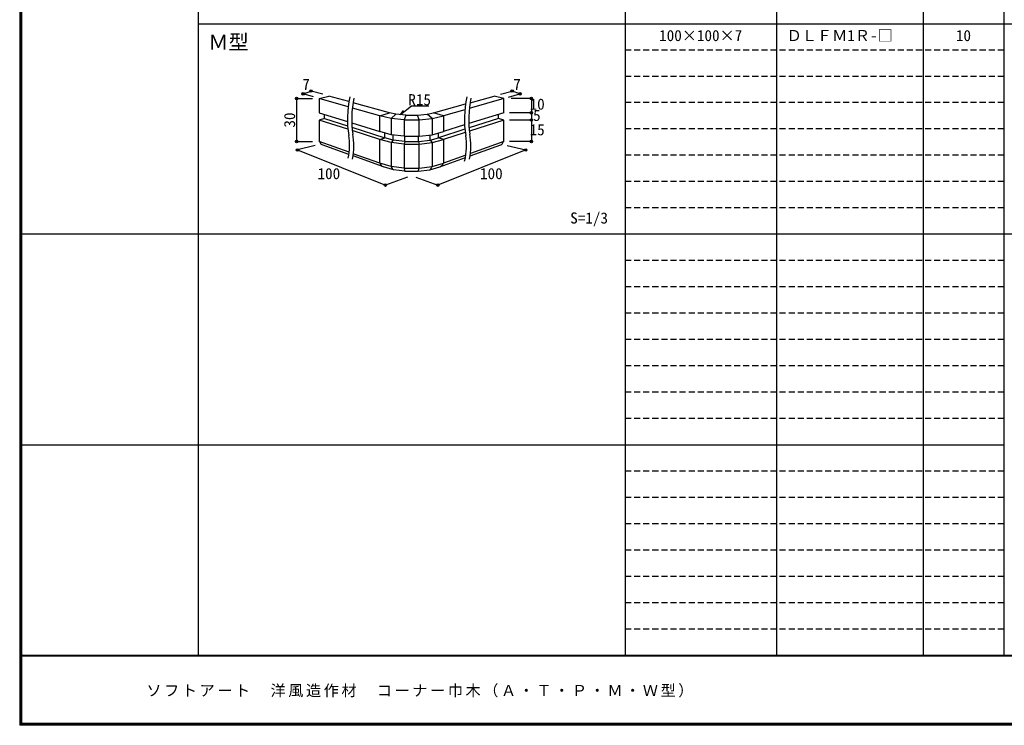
# Model space of a CAD drawing. Units: millimetres, scale not verified. Extents: x -600 to 570, y -431 to 418.
# Drawn here: x -600 to -15, y -420 to -2 of the extents above; entities that cross this region are included whole.
import ezdxf
from ezdxf.enums import TextEntityAlignment as Align

# ---------------------------------------------------------------- set-up
doc = ezdxf.new("R2010")
doc.units = ezdxf.units.MM
doc.header["$LTSCALE"] = 3
doc.header["$PDMODE"] = 32
doc.header["$PDSIZE"] = 1.5
doc.linetypes.add('DASHED1', pattern=[1.8, 1.2, -0.6])
for name, color, linetype in [('0-4', 3, 'Continuous'), ('0-A', 7, 'Continuous'), ('0-B', 7, 'Continuous'), ('F-1', 7, 'DASHED1'), ('F-A', 7, 'Continuous')]:
    doc.layers.add(name, color=color, linetype=linetype)
doc.styles.add('ＭＳ ゴシック', font='')
doc.styles.get('ＭＳ ゴシック').set_extended_font_data('MS Gothic')

msp = doc.modelspace()

# ---------------------------------------------------------------- linework, layer by layer
at = {"layer": '0-4'}
for p, q in [((-422.075, -48.439), (-416.358, -46.964)), ((-404.927, -53.368), (-422.075, -48.439)), ((-422.075, -48.439), (-422.075, -56.939)), ((-404.482, -50.232), (-416.358, -46.964)), ((-380.299, -56.885), (-402.01, -50.912)), ((-354.201, -56.885), (-335.205, -51.659)), ((-312.425, -48.439), (-332.975, -54.346)), ((-332.512, -50.918), (-318.142, -46.964)), ((-312.425, -48.439), (-318.142, -46.964)), ((-312.425, -56.939), (-312.425, -48.439)), ((-422.075, -56.939), (-405.36, -62.057)), ((-418.925, -60.272), (-418.925, -57.904)), ((-386.204, -58.75), (-402.445, -54.082)), ((-386.204, -58.75), (-380.296, -56.895)), ((-370.661, -58.281), (-376.575, -57.76)), ((-370.661, -58.281), (-371.719, -61.014)), ((-370.661, -58.281), (-363.84, -58.281)), ((-363.84, -58.281), (-357.925, -57.76)), ((-362.781, -61.014), (-363.84, -58.281)), ((-357.925, -57.76), (-354.201, -56.885)), ((-355.03, -60.331), (-357.925, -57.76)), ((-348.296, -58.75), (-354.236, -56.885)), ((-335.609, -55.103), (-348.296, -58.75)), ((-312.425, -56.939), (-333.297, -63.33)), ((-418.925, -60.272), (-422.075, -61.189)), ((-405.095, -66.612), (-422.075, -61.189)), ((-422.075, -61.189), (-422.075, -73.939)), ((-418.925, -60.272), (-405.254, -64.639)), ((-402.812, -62.837), (-386.204, -67.923)), ((-386.204, -67.923), (-386.204, -58.75)), ((-379.47, -60.331), (-386.204, -58.75)), ((-379.47, -60.331), (-379.47, -69.896)), ((-371.719, -61.014), (-379.47, -60.331)), ((-371.719, -61.014), (-371.719, -70.749)), ((-371.719, -61.014), (-362.781, -61.014)), ((-362.781, -61.014), (-355.03, -60.331)), ((-362.781, -70.749), (-362.781, -61.014)), ((-355.03, -60.331), (-348.296, -58.75)), ((-355.03, -60.331), (-355.03, -69.803)), ((-348.296, -58.75), (-348.296, -67.923)), ((-335.787, -64.093), (-348.296, -67.923)), ((-315.575, -60.272), (-333.139, -65.882)), ((-312.425, -61.189), (-332.948, -67.744)), ((-312.425, -73.939), (-312.425, -61.189)), ((-402.672, -65.463), (-383.153, -71.697)), ((-386.204, -72.646), (-402.481, -67.447)), ((-379.47, -69.896), (-386.204, -67.923)), ((-383.153, -71.697), (-383.153, -68.817)), ((-371.719, -70.749), (-379.47, -69.896)), ((-378.219, -73.143), (-378.219, -70.034)), ((-362.781, -70.749), (-355.03, -69.896)), ((-356.281, -73.143), (-356.281, -70.034)), ((-355.03, -69.896), (-348.296, -67.923)), ((-335.591, -66.665), (-351.347, -71.697)), ((-351.347, -71.697), (-351.347, -68.817)), ((-335.375, -68.519), (-348.296, -72.646)), ((-404.334, -80.331), (-422.075, -73.939)), ((-404.49, -81.597), (-420.343, -75.825)), ((-386.204, -72.646), (-383.153, -71.697)), ((-386.204, -86.863), (-386.204, -72.646)), ((-379.47, -74.619), (-386.204, -72.646)), ((-378.219, -73.143), (-383.153, -71.697)), ((-378.219, -73.143), (-379.47, -74.619)), ((-379.47, -74.619), (-379.47, -88.836)), ((-371.719, -75.472), (-379.47, -74.619)), ((-371.262, -73.909), (-378.219, -73.143)), ((-371.719, -70.749), (-362.781, -70.749)), ((-371.262, -73.909), (-371.719, -75.472)), ((-371.719, -75.472), (-371.719, -89.689)), ((-371.719, -75.472), (-362.781, -75.472)), ((-371.262, -73.909), (-371.262, -70.749)), ((-371.262, -73.909), (-363.238, -73.909)), ((-363.238, -73.909), (-363.238, -70.749)), ((-363.238, -73.909), (-356.281, -73.143)), ((-363.238, -73.909), (-362.781, -75.472)), ((-362.781, -75.472), (-355.03, -74.619)), ((-362.781, -89.689), (-362.781, -75.472)), ((-356.281, -73.143), (-351.347, -71.697)), ((-356.281, -73.143), (-355.03, -74.619)), ((-355.03, -74.619), (-348.296, -72.646)), ((-355.03, -74.619), (-355.03, -88.836)), ((-348.296, -72.646), (-351.347, -71.697)), ((-348.296, -72.646), (-348.296, -86.863)), ((-332.547, -82.507), (-314.196, -75.825)), ((-312.425, -73.939), (-332.36, -81.121)), ((-386.204, -86.863), (-401.87, -81.219)), ((-383.998, -89.058), (-402.043, -82.488)), ((-355.03, -88.836), (-348.296, -86.863)), ((-350.541, -89.058), (-335.304, -83.511)), ((-335.064, -82.095), (-348.296, -86.863)), ((-371.719, -89.689), (-362.781, -89.689)), ((-371.199, -91.556), (-363.301, -91.556)), ((-363.301, -91.556), (-356.452, -90.802)), ((-362.781, -89.689), (-355.03, -88.836)), ((-356.452, -90.802), (-350.502, -89.058))]:
    msp.add_line(p, q, dxfattribs=at)
for points in [[(-379.47, -60.331), (-376.575, -57.76), (-380.299, -56.885)], [(-312.425, -61.189), (-315.575, -60.272), (-315.575, -57.904)], [(-371.719, -89.689), (-379.47, -88.836), (-386.204, -86.863)], [(-371.199, -91.556), (-378.048, -90.802), (-383.998, -89.058)]]:
    msp.add_lwpolyline(points, dxfattribs=at)
for centre, radius, start, end in [((-419.676, -73.939), 2, 184.17664, 250.52702), ((-314.863, -73.939), 2, 289.47298, 355.82336), ((-381.013, -83.854), 6, 210.09923, 240.16046), ((-353.526, -83.854), 6, 299.83954, 329.90077), ((-373.998, -86.375), 6, 204.21437, 227.54455), ((-365.755, -89.034), 6, 186.27651, 204.86159), ((-368.783, -89.034), 6, 335.13841, 353.72349), ((-360.541, -86.375), 6, 312.45545, 335.78563)]:
    msp.add_arc(centre, radius, start, end, dxfattribs=at)
at = {"layer": '0-A'}
for centre, major_axis, ratio, start_param, end_param in [((-380.73, -53.756), (6.948, 39.404), 0.6, 1.5162886, 2.109549), ((-380.73, -53.756), (6.505, 36.892), 0.572772, 1.5187575, 2.109549), ((-311.231, -53.756), (6.948, 39.404), 0.6, 1.5162886, 2.109549), ((-311.231, -53.756), (6.505, 36.892), 0.572772, 1.5187575, 2.109549), ((-419.1, -80.515), (4.669, 26.48), 0.637935, 4.6788911, 5.2511414), ((-349.601, -80.515), (4.669, 26.48), 0.637935, 4.6788911, 5.2511414), ((-419.1, -80.515), (4.226, 23.968), 0.6, 4.6808817, 5.2511414), ((-349.601, -80.515), (4.226, 23.968), 0.6, 4.6076643, 5.2511414)]:
    msp.add_ellipse(centre, major_axis=major_axis, ratio=ratio, start_param=start_param, end_param=end_param, dxfattribs=at)
at = {"layer": '0-B', "color": 4}
for p, q in [((-431.626, -45.602), (-426.979, -43.952)), ((-425.416, -47.447), (-431.626, -45.602)), ((-419.949, -45.886), (-426.979, -43.952)), ((-314.423, -45.851), (-307.521, -43.952)), ((-309.607, -47.602), (-302.874, -45.602)), ((-302.874, -45.602), (-307.521, -43.952)), ((-435.539, -48.439), (-426.093, -48.439)), ((-435.539, -48.439), (-435.539, -73.939)), ((-296.122, -48.439), (-308.175, -48.439)), ((-296.122, -48.439), (-296.122, -73.939)), ((-373.893, -57.996), (-372.158, -55.579)), ((-296.122, -56.939), (-309.067, -56.939)), ((-296.122, -61.189), (-309.067, -61.189)), ((-435.539, -73.939), (-426.093, -73.939)), ((-296.122, -73.939), (-309.067, -73.939)), ((-424.568, -76.383), (-435.018, -78.937)), ((-435.018, -78.937), (-382.821, -99.801)), ((-299.482, -78.937), (-351.68, -99.801)), ((-310.485, -76.248), (-299.482, -78.937)), ((-369.745, -95.091), (-382.821, -99.801)), ((-364.8, -95.074), (-351.68, -99.801))]:
    msp.add_line(p, q, dxfattribs=at)
msp.add_lwpolyline([(-373.893, -57.996), (-367.25, -52.8), (-357.016, -52.8)], dxfattribs=at)
at = {"layer": '0-B'}
for p in [(-431.626, -45.602), (-426.979, -43.952), (-307.521, -43.952), (-302.874, -45.602), (-435.539, -48.439), (-296.122, -48.439), (-296.122, -56.939), (-296.122, -61.189), (-435.539, -73.939), (-296.122, -73.939), (-435.018, -78.937), (-299.482, -78.937), (-382.821, -99.801), (-351.68, -99.801)]:
    msp.add_point(p, dxfattribs=at)
at = {"layer": 'F-1', "color": 6, "linetype": 'Continuous'}
for p, q in [((-600, 417.5), (-600, -420.5)), ((-599.5, 417.5), (-599.5, -420.5)), ((-599, 417.5), (-599, -420.5)), ((-15.5, 417.505), (-15.5, -379.5)), ((570, -379), (-600, -379)), ((570, -379.5), (-600, -379.5)), ((570, -419.5), (-600, -419.5)), ((570, -420), (-600, -420)), ((570, -420.5), (-600, -420.5))]:
    msp.add_line(p, q, dxfattribs=at)
at = {"layer": 'F-1', "linetype": 'Continuous'}
for p, q in [((-494, 417.5), (-494, -379)), ((-240.5, 417.505), (-240.5, -379.5)), ((-150.5, 417.505), (-150.5, -379.5)), ((-63.5, 417.505), (-63.5, -379.5)), ((-494, -4), (569, -4)), ((-15.5, -129), (-599, -129)), ((569, -129), (-15.5, -129)), ((-599, -254), (-15.5, -254))]:
    msp.add_line(p, q, dxfattribs=at)
at = {"layer": 'F-1'}
for p, q in [((-15.5, -19.625), (-240.5, -19.625)), ((-15.5, -35.25), (-240.5, -35.25)), ((-15.5, -50.875), (-240.5, -50.875)), ((-15.5, -66.5), (-240.5, -66.5)), ((-15.5, -82.125), (-240.5, -82.125)), ((-15.5, -97.75), (-240.5, -97.75)), ((-15.5, -113.375), (-240.5, -113.375)), ((-15.5, -144.625), (-240.5, -144.625)), ((-15.5, -160.25), (-240.5, -160.25)), ((-15.5, -175.875), (-240.5, -175.875)), ((-15.5, -191.5), (-240.5, -191.5)), ((-15.5, -207.125), (-240.5, -207.125)), ((-15.5, -222.75), (-240.5, -222.75)), ((-15.5, -238.375), (-240.5, -238.375)), ((-15.5, -269.625), (-240.5, -269.625)), ((-15.5, -285.25), (-240.5, -285.25)), ((-15.5, -300.875), (-240.5, -300.875)), ((-15.5, -316.5), (-240.5, -316.5)), ((-15.5, -332.125), (-240.5, -332.125)), ((-15.5, -347.75), (-240.5, -347.75)), ((-15.5, -363.375), (-240.5, -363.375))]:
    msp.add_line(p, q, dxfattribs=at)

# ---------------------------------------------------------------- texts
at = {"layer": '0-A', "style": 'ＭＳ ゴシック'}
msp.add_text('Ｍ型', height=8.798, dxfattribs=at).set_placement((-488, -22), align=Align.BOTTOM_LEFT)
at = {"layer": '0-B', "style": 'ＭＳ ゴシック'}
for s, p in [('100×100×7', (-220.25, -16.312)), ('ＤＬＦＭ1Ｒ-□', (-144.5, -16.312)), ('10', (-44, -16.312)), ('7', (-432.142, -45.274)), ('7', (-306.858, -45.274)), ('R15', (-369.213, -54.394)), ('10', (-297.166, -57.012)), ('5', (-295.113, -63.699)), ('15', (-297.166, -72.207)), ('100', (-423.127, -98.274)), ('100', (-326.621, -98.274)), ('S=1/3', (-273.05, -124.623))]:
    msp.add_text(s, height=6.598, dxfattribs=at).set_placement(p, align=Align.BOTTOM_LEFT)
msp.add_text('30', height=6.598, rotation=90, dxfattribs=at).set_placement((-434.439, -65.689), align=Align.BOTTOM_LEFT)
at = {"layer": 'F-A', "insert": (-524.755, -404), "char_height": 6.598, "attachment_point": 7, "style": 'ＭＳ ゴシック'}
msp.add_mtext('\\T1.17;ソフトアート\u3000洋風造作材\u3000コーナー巾木（Ａ・Ｔ・Ｐ・Ｍ・Ｗ型）', dxfattribs=at)

doc.saveas('drawing.dxf')
